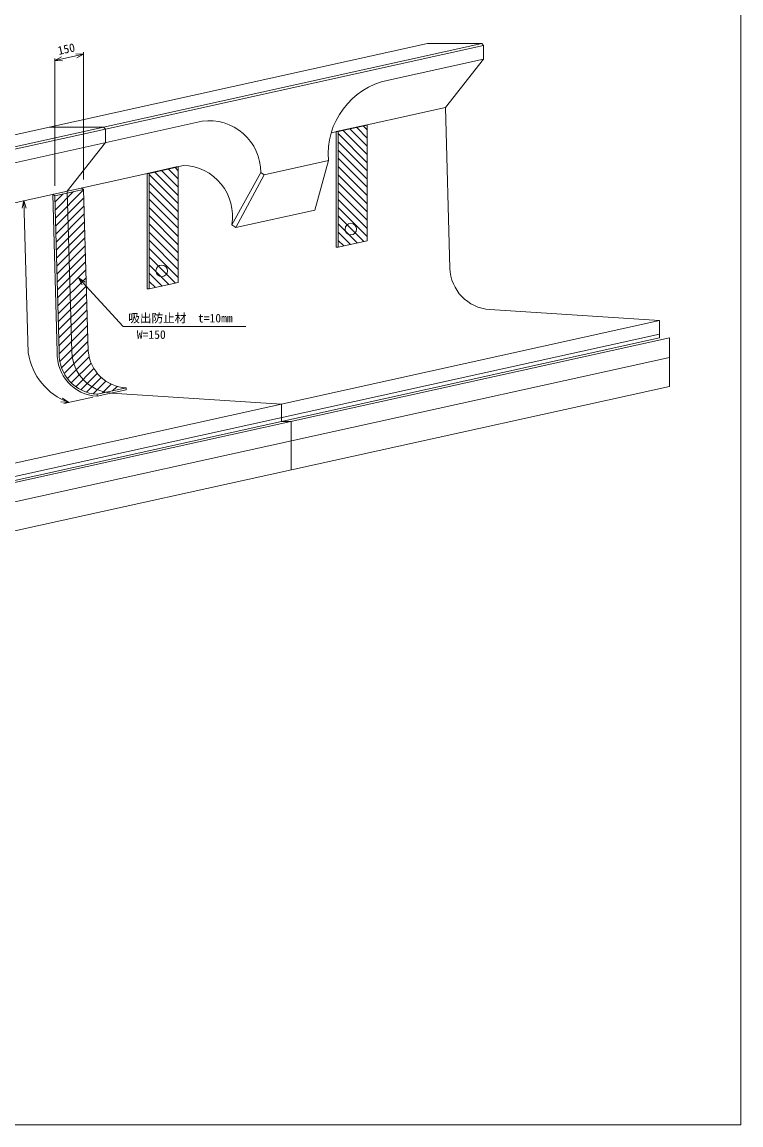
# Model space of a CAD drawing. Units: millimetres, scale not verified. Extents: x -414 to 386, y -556 to 556.
# Drawn here: x 199.9 to 385.5, y -556.5 to -271.7 of the extents above; entities that cross this region are included whole.
import ezdxf
from ezdxf.enums import TextEntityAlignment as Align

# ---------------------------------------------------------------- set-up
doc = ezdxf.new("R2010")
doc.units = ezdxf.units.MM
doc.header["$LTSCALE"] = 2
doc.layers.add('0-0_0', color=2, linetype='Continuous', lineweight=18)
doc.styles.add('ＭＳ ゴシック', font='')
doc.styles.get('ＭＳ ゴシック').set_extended_font_data('MS Gothic')

msp = doc.modelspace()

# ---------------------------------------------------------------- linework, layer by layer
at = {"layer": '0-0_0'}
for p, q in [((304.582, -277.272), (109.288, -320.403)), ((123.288, -320.403), (318.582, -277.272)), ((221.435, -299.337), (319.082, -277.772)), ((318.582, -277.272), (304.582, -277.272)), ((318.582, -277.272), (319.082, -277.772)), ((319.082, -281.272), (319.082, -277.772)), ((294.485, -286.704), (319.082, -281.272)), ((319.082, -281.272), (309.202, -293.772)), ((279.74, -300.279), (309.202, -293.772)), ((309.202, -293.772), (310.386, -335.259)), ((196.838, -308.269), (246.435, -297.316)), ((220.935, -298.837), (206.935, -298.837)), ((220.935, -298.837), (221.435, -299.337)), ((281.04, -299.992), (288.54, -298.335)), ((281.54, -299.992), (289.04, -298.335)), ((286.331, -298.934), (289.04, -301.643)), ((288.068, -298.55), (289.04, -299.522)), ((288.54, -298.335), (289.04, -298.335)), ((289.04, -298.335), (289.04, -328.176)), ((123.788, -320.903), (221.435, -299.337)), ((221.435, -302.837), (221.435, -299.337)), ((281.04, -299.992), (281.04, -329.832)), ((281.04, -299.992), (281.54, -299.992)), ((281.54, -299.992), (281.54, -329.832)), ((281.54, -300.507), (289.04, -308.007)), ((282.856, -299.701), (289.04, -305.886)), ((284.593, -299.317), (289.04, -303.764)), ((221.435, -302.837), (211.555, -315.337)), ((281.54, -302.628), (289.04, -310.128)), ((279.008, -307.484), (262.397, -311.153)), ((279.008, -307.484), (275.461, -320.296)), ((281.54, -304.75), (289.04, -312.25)), ((281.54, -306.871), (289.04, -314.371)), ((182.093, -321.844), (241.584, -308.705)), ((232.216, -310.774), (239.716, -309.118)), ((232.716, -310.774), (240.216, -309.118)), ((235.941, -310.062), (240.216, -314.338)), ((235.941, -310.062), (240.216, -314.338)), ((237.678, -309.678), (240.216, -312.216)), ((237.678, -309.678), (240.216, -312.216)), ((239.416, -309.295), (240.216, -310.095)), ((239.416, -309.295), (240.216, -310.095)), ((239.716, -309.118), (240.216, -309.118)), ((240.216, -309.118), (240.216, -338.958)), ((281.54, -308.992), (289.04, -316.492)), ((232.216, -310.774), (232.216, -340.615)), ((232.216, -310.774), (232.716, -310.774)), ((232.716, -310.774), (232.716, -340.615)), ((232.716, -311.08), (240.216, -318.58)), ((232.716, -311.08), (240.216, -318.58)), ((232.716, -313.202), (240.216, -320.702)), ((232.716, -313.202), (240.216, -320.702)), ((234.203, -310.446), (240.216, -316.459)), ((234.203, -310.446), (240.216, -316.459)), ((254.063, -324.023), (261.536, -310.534)), ((262.397, -311.153), (255.125, -324.787)), ((261.536, -310.534), (262.397, -311.153)), ((281.54, -311.113), (289.04, -318.613)), ((281.54, -313.235), (289.04, -320.735)), ((208.385, -318.197), (210.5, -316.082)), ((208.444, -320.26), (213.223, -315.481)), ((208.503, -322.322), (215.798, -315.027)), ((211.555, -315.337), (212.739, -356.824)), ((215.283, -314.514), (215.795, -314.913)), ((232.716, -315.323), (240.216, -322.823)), ((232.716, -315.323), (240.216, -322.823)), ((281.54, -315.356), (289.04, -322.856)), ((207.827, -316.161), (208.99, -356.931)), ((207.827, -316.161), (208.339, -316.56)), ((208.339, -316.56), (209.49, -356.917)), ((208.562, -324.384), (215.857, -317.09)), ((232.716, -317.444), (240.216, -324.944)), ((232.716, -317.444), (240.216, -324.944)), ((281.54, -317.477), (289.04, -324.977)), ((208.621, -326.447), (215.916, -319.152)), ((208.68, -328.509), (215.974, -321.215)), ((232.716, -319.566), (240.216, -327.066)), ((232.716, -319.566), (240.216, -327.066)), ((232.716, -321.687), (240.216, -329.187)), ((232.716, -321.687), (240.216, -329.187)), ((255.125, -324.787), (275.461, -320.296)), ((281.54, -319.599), (289.04, -327.099)), ((281.54, -321.72), (288.184, -328.365)), ((208.738, -330.572), (216.033, -323.277)), ((232.716, -323.808), (240.216, -331.308)), ((232.716, -323.808), (240.216, -331.308)), ((254.063, -324.023), (255.125, -324.787)), ((281.54, -323.841), (286.447, -328.748)), ((208.797, -332.634), (216.092, -325.339)), ((208.856, -334.697), (216.151, -327.402)), ((232.716, -325.93), (240.216, -333.43)), ((232.716, -325.93), (240.216, -333.43)), ((281.54, -325.963), (284.709, -329.132)), ((208.915, -336.759), (216.21, -329.464)), ((232.716, -328.051), (240.216, -335.551)), ((232.716, -328.051), (240.216, -335.551)), ((232.716, -330.172), (240.216, -337.672)), ((232.716, -330.172), (240.216, -337.672)), ((281.04, -329.832), (281.54, -329.832)), ((281.54, -328.084), (282.972, -329.516)), ((289.04, -328.176), (281.54, -329.832)), ((208.974, -338.822), (216.269, -331.527)), ((232.716, -332.294), (239.532, -339.109)), ((232.716, -332.294), (239.532, -339.109)), ((209.033, -340.884), (216.328, -333.589)), ((209.092, -342.947), (216.386, -335.652)), ((232.716, -334.415), (237.795, -339.493)), ((232.716, -334.415), (237.795, -339.493)), ((209.15, -345.009), (216.445, -337.714)), ((232.716, -336.536), (236.057, -339.877)), ((232.716, -336.536), (236.057, -339.877)), ((232.716, -338.658), (234.32, -340.261)), ((232.716, -338.658), (234.32, -340.261)), ((209.209, -347.072), (216.504, -339.777)), ((232.216, -340.615), (232.716, -340.615)), ((240.216, -338.958), (232.716, -340.615)), ((209.268, -349.134), (216.563, -341.839)), ((209.327, -351.196), (216.622, -343.902)), ((209.386, -353.259), (216.681, -345.964)), ((364.532, -348.772), (320.668, -345.922)), ((169.238, -391.903), (364.532, -348.772)), ((209.445, -355.321), (216.74, -348.026)), ((209.479, -357.408), (216.798, -350.089)), ((364.532, -348.772), (364.532, -352.272)), ((169.238, -395.403), (364.532, -352.272)), ((209.658, -359.351), (216.857, -352.151)), ((364.532, -352.272), (364.532, -353.272)), ((169.238, -396.403), (364.532, -353.272)), ((367.032, -353.272), (171.738, -396.403)), ((210.116, -361.015), (216.916, -354.214)), ((367.032, -353.272), (367.032, -365.772)), ((171.738, -401.403), (367.032, -358.272)), ((210.781, -362.47), (216.975, -356.276)), ((211.62, -363.753), (217.219, -358.154)), ((212.617, -364.877), (217.733, -359.761)), ((213.768, -365.847), (218.445, -361.17)), ((215.079, -366.658), (219.326, -362.411)), ((216.567, -367.291), (220.363, -363.495)), ((218.272, -367.707), (221.555, -364.424)), ((367.032, -365.772), (171.738, -408.903)), ((219.271, -368.315), (226.771, -366.659)), ((219.299, -367.816), (226.796, -366.159)), ((220.564, -367.536), (222.911, -365.19)), ((223.287, -366.935), (224.453, -365.769)), ((226.01, -366.333), (226.228, -366.115)), ((226.796, -366.159), (226.771, -366.659)), ((219.299, -367.816), (219.271, -368.315)), ((223.021, -367.487), (266.885, -370.337)), ((266.885, -370.337), (266.885, -373.837)), ((266.885, -373.837), (266.885, -374.837)), ((266.885, -374.837), (269.385, -374.837)), ((269.385, -374.837), (269.385, -387.337))]:
    msp.add_line(p, q, dxfattribs=at)
at = {"layer": '0-0_0', "color": 4}
for p, q in [((208.339, -281.62), (210.113, -280.698)), ((208.339, -281.108), (208.339, -313.999)), ((208.339, -281.62), (210.337, -281.709)), ((215.795, -279.974), (213.797, -279.885)), ((215.795, -279.462), (215.795, -312.353)), ((200.371, -317.807), (199.909, -319.753)), ((200.371, -317.807), (201.494, -357.145)), ((200.371, -317.807), (200.943, -319.724)), ((214.476, -337.746), (226.007, -350.315)), ((214.476, -337.746), (216.163, -338.82)), ((214.476, -337.746), (215.4, -339.52)), ((257.726, -350.315), (226.007, -350.315)), ((211.948, -369.932), (209.957, -369.74)), ((211.948, -369.932), (210.32, -368.77)), ((218.17, -368.558), (210.701, -370.208))]:
    msp.add_line(p, q, dxfattribs=at)
at = {"layer": '0-0_0', "color": 7}
msp.add_lwpolyline([(-414.48, -6.468), (-414.48, -556.468), (385.52, -556.468), (385.52, -6.468)], close=True, dxfattribs=at)
at = {"layer": '0-0_0', "color": 4}
msp.add_lwpolyline([(208.339, -281.62), (215.795, -279.974), (214.02, -280.896)], dxfattribs=at)
at = {"layer": '0-0_0'}
msp.add_lwpolyline([(208.339, -316.56), (215.795, -314.913), (216.987, -356.703)], dxfattribs=at)
for centre in [(284.79, -325.164), (235.966, -335.946)]:
    msp.add_circle(centre, 1.5, dxfattribs=at)
for centre, radius, start, end in [((298.463, -305.82), 19.526, 101.75416, 184.88877), ((248.243, -310.486), 13.293, 359.79407, 97.81686), ((241.142, -321.807), 13.109, 350.269, 88.06883), ((321.381, -334.945), 11, 181.63498, 266.28195), ((219.879, -357.432), 10.9, 177.36578, 266.80232), ((219.879, -357.432), 10.4, 177.36578, 266.80232), ((223.734, -356.51), 11, 181.63498, 266.28358), ((227.316, -355.805), 10.367, 184.8123, 267.12472)]:
    msp.add_arc(centre, radius, start, end, dxfattribs=at)
at = {"layer": '0-0_0', "color": 4}
msp.add_arc((217.708, -354.557), 16.419, 189.06976, 249.46327, dxfattribs=at)

# ---------------------------------------------------------------- texts
at = {"layer": '0-0_0', "color": 7, "style": 'ＭＳ ゴシック'}
msp.add_text('150', height=2.199, rotation=12.454, dxfattribs=at).set_placement((209.518, -280.848), align=Align.BOTTOM_LEFT)
for s, p in [('吸出防止材\u3000t=10mm', (227.325, -349.919)), ('W=150', (229.535, -354.152))]:
    msp.add_text(s, height=2.199, dxfattribs=at).set_placement(p, align=Align.BOTTOM_LEFT)

doc.saveas('drawing.dxf')
